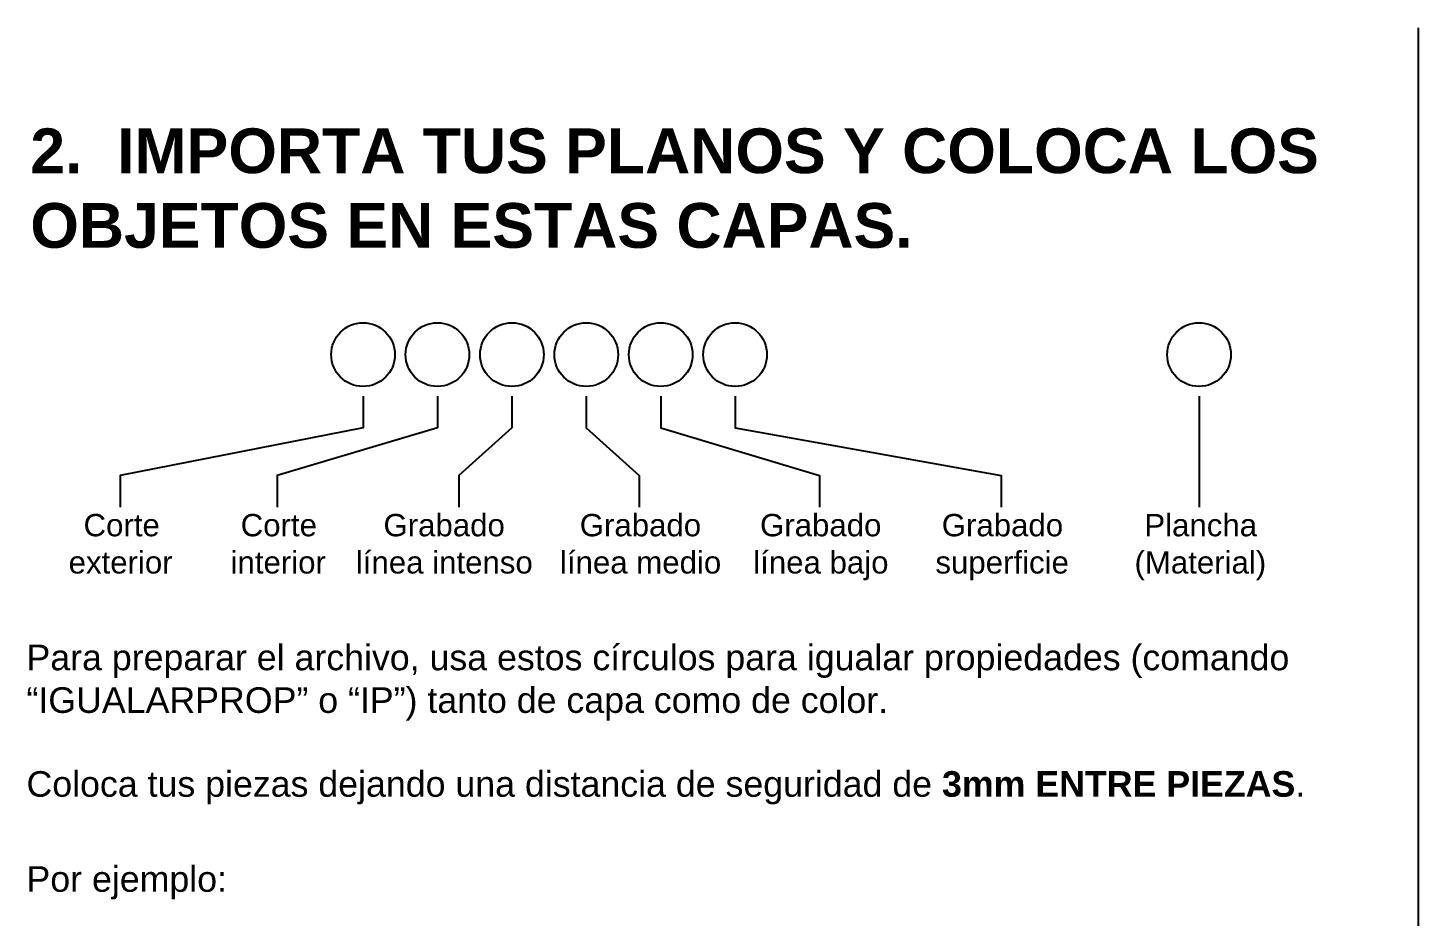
# Model space of a CAD drawing. Header units: millimetres. Extents: x 4739 to 8339, y 4047 to 5430.
# Drawn here: x 6052 to 7139, y 4735 to 5430 of the extents above; entities that cross this region are included whole.
import ezdxf

# ---------------------------------------------------------------- set-up
doc = ezdxf.new("R2010")
doc.units = ezdxf.units.MM
doc.header["$LTSCALE"] = 10
for name, color, linetype in [('Comentarios', 7, 'Continuous'), ('Corte exterior', 1, 'Continuous'), ('Corte interior', 5, 'Continuous'), ('Grabado linea bajo', 4, 'Continuous'), ('grabado linea intenso', 2, 'Continuous'), ('grabado linea medio', 3, 'Continuous'), ('Grabado superficie', 6, 'Continuous'), ('Material', 7, 'Continuous')]:
    doc.layers.add(name, color=color, linetype=linetype)
doc.styles.get("Standard").update_dxf_attribs({"font": 'Arial.ttf'})

msp = doc.modelspace()

# ---------------------------------------------------------------- linework, layer by layer
at = {"layer": 'Comentarios'}
msp.add_line((7139.5, 5430.3), (7139.5, 4046.7), dxfattribs=at)
at = {"layer": 'Comentarios', "color": 7}
for points in [[(6314.3, 5142.3), (6314.3, 5117.6), (6124.4, 5080.4), (6124.4, 5055.5)], [(6372.5, 5142.3), (6372.5, 5117.6), (6247.2, 5080.4), (6247.2, 5055.5)], [(6430.7, 5142.3), (6430.7, 5117.6), (6389.3, 5080.4), (6389.3, 5055.5)], [(6488.9, 5142.3), (6488.9, 5117.6), (6530.3, 5080.4), (6530.3, 5055.5)], [(6547.1, 5142.3), (6547.1, 5117.6), (6671.3, 5080.4), (6671.3, 5055.5)], [(6605.3, 5142.3), (6605.3, 5117.6), (6813.4, 5080.4), (6813.4, 5055.5)], [(6968.1, 5142.3), (6968.1, 5117.6), (6968.1, 5080.4), (6968.1, 5055.5)]]:
    msp.add_lwpolyline(points, dxfattribs=at)
at = {"layer": 'Corte exterior', "color": 1}
msp.add_circle((6314.3, 5174.8), 24.9, dxfattribs=at)
at = {"layer": 'Corte interior', "color": 5}
msp.add_circle((6372.5, 5174.8), 24.9, dxfattribs=at)
at = {"layer": 'Grabado linea bajo', "color": 4}
msp.add_circle((6547.1, 5174.8), 24.9, dxfattribs=at)
at = {"layer": 'grabado linea intenso', "color": 2}
msp.add_circle((6430.7, 5174.8), 24.9, dxfattribs=at)
at = {"layer": 'grabado linea medio', "color": 3}
msp.add_circle((6488.9, 5174.8), 24.9, dxfattribs=at)
at = {"layer": 'Grabado superficie', "color": 6}
msp.add_circle((6605.3, 5174.8), 24.9, dxfattribs=at)
at = {"layer": 'Material', "color": 7}
msp.add_circle((6968.1, 5174.8), 24.9, dxfattribs=at)

# ---------------------------------------------------------------- texts
at = {"layer": 'Comentarios', "attachment_point": 1}
for s, heights, insert, char_height in [('{\\fArial|b1|i0|c0|p34;\\P2.  IMPORTA TUS PLANOS Y COLOCA LOS OBJETOS EN ESTAS CAPAS.}', [235.6], (6054.1, 5410), 35), ('Para preparar el archivo, usa estos círculos para igualar propiedades (comando “IGUALARPROP” o “IP”) tanto de capa como de color. ', [79], (6051.1, 4948), 20), ('Coloca tus piezas dejando una distancia de seguridad de {\\fArial|b1|i0|c0|p34;\\C13;\\c6247884;3mm ENTRE PIEZAS}. ', [32.9], (6051.1, 4849.1), 20), ('Por ejemplo:', [79], (6051.1, 4774.8), 20)]:
    msp.add_mtext_dynamic_manual_height_columns(s, width=1009.867, gutter_width=1157, heights=heights, dxfattribs=dict(at, insert=insert, char_height=char_height))
at = {"layer": 'Comentarios', "color": 7, "char_height": 17.464, "attachment_point": 1}
for s, insert in [('\\pi39.92979,t738.47379;{\\C256;Corte \\P\\pi28.24967,t726.79367;exterior}', (6055.8, 5050.2)), ('\\pi39.92979,t738.47379;{\\C256;Corte \\P\\pi32.00208,t730.54608;interior}', (6178.7, 5050.2)), ('\\pi22.2756,t720.8196;{\\C256;Grabado \\P\\pi0.70221,t699.24621;línea intenso}', (6308, 5050.2)), ('\\pi22.2756,t720.8196;{\\C256;Grabado \\P\\pi6.81328,t705.35728;línea medio}', (6461.5, 5050.2)), ('\\pi22.2756,t720.8196;{\\C256;Grabado \\P\\pi16.97457,t715.51857;línea bajo}', (6602.5, 5050.2)), ('\\pi22.2756,t720.8196;{\\C256;Grabado \\P\\pi17.32003,t715.86403;superficie}', (6744.6, 5050.2)), ('\\pi26.02205,t724.56605;{\\C256;Plancha \\P\\pi18.31472,t716.85872;(Material)}', (6899.3, 5050.2))]:
    msp.add_mtext_dynamic_manual_height_columns(s, width=137.289, gutter_width=2020.5, heights=[0], dxfattribs=dict(at, insert=insert))

doc.saveas('drawing.dxf')
